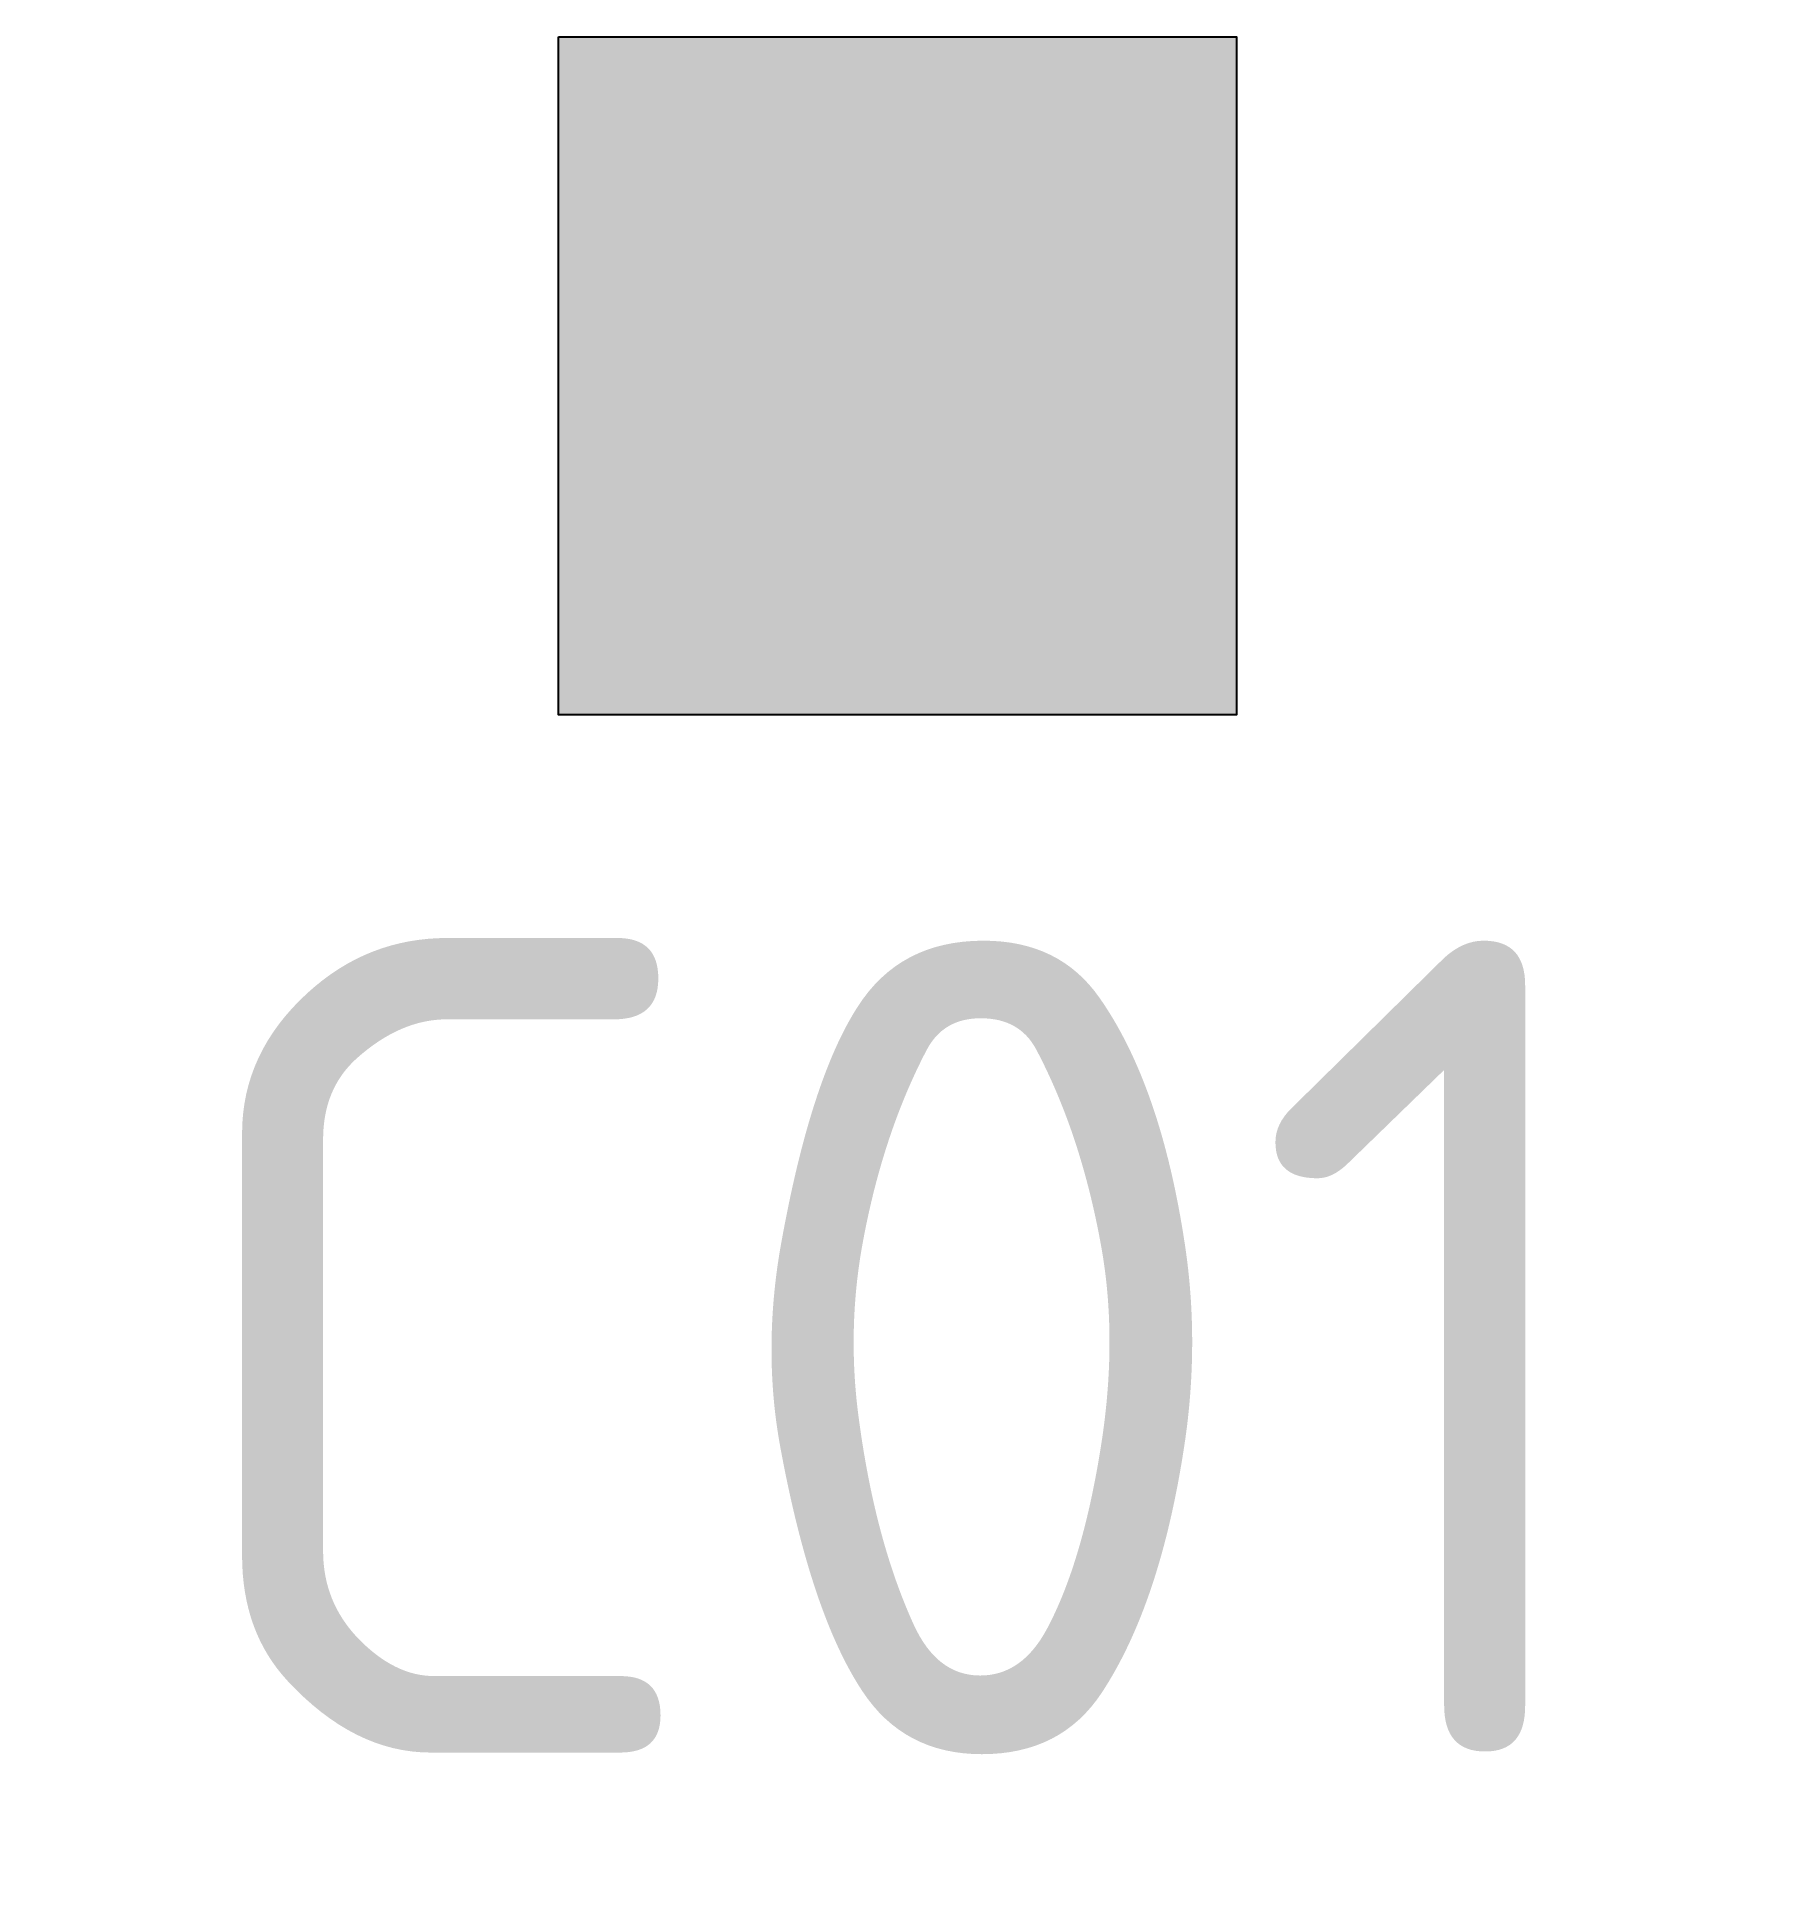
# Model space of a CAD drawing. Header units: metres. Extents: x -0.381 to 0.381, y -0.664 to 0.15.
import ezdxf

# ---------------------------------------------------------------- set-up
doc = ezdxf.new("R2010")
doc.units = ezdxf.units.M
doc.styles.add('NLCS-ISO', font='NLCS-ISO.ttf')

msp = doc.modelspace()

# ---------------------------------------------------------------- linework, layer by layer
at = {"flags": 128}
msp.add_lwpolyline([(-0.15, 0.15), (0.15, 0.15), (0.15, -0.15), (-0.15, -0.15)], close=True, dxfattribs=at)
at = {"extrusion": (0, 0, -1)}
msp.add_solid([(0.15, 0.15), (-0.15, 0.15), (0.15, -0.15), (-0.15, -0.15)], dxfattribs=at)

# ---------------------------------------------------------------- texts
at = {"insert": (0, -0.25), "char_height": 0.36, "attachment_point": 2, "line_spacing_factor": 0.85, "style": 'NLCS-ISO', "bg_fill": 3, "box_fill_scale": 1.15, "bg_fill_color": 7, "bg_fill_transparency": 0}
msp.add_mtext('C01', dxfattribs=at)

doc.saveas('drawing.dxf')
